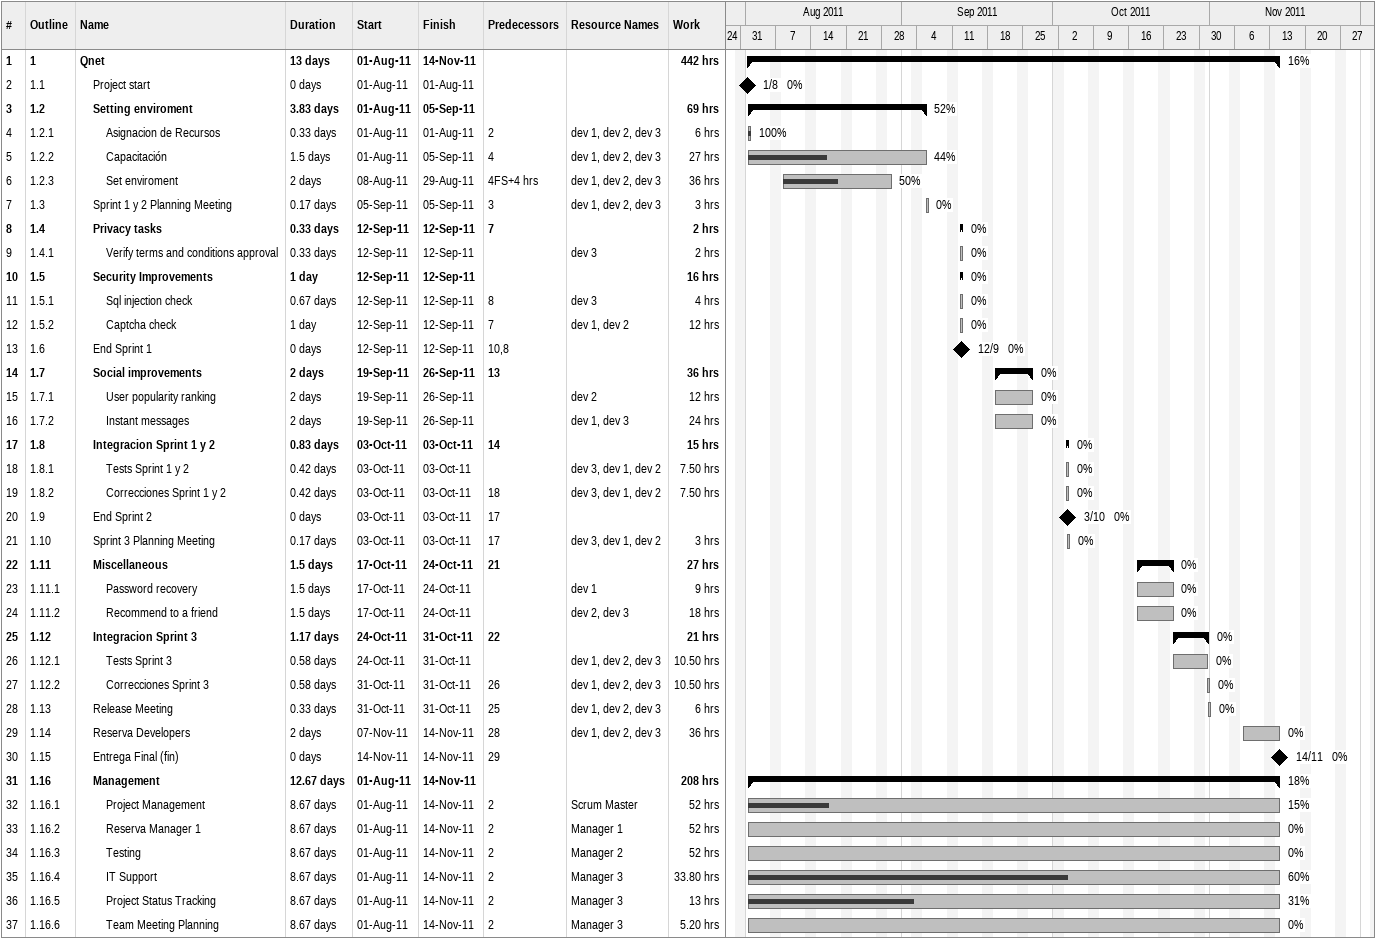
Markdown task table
| ID | WBS | Task | Duration | Start | Finish | Predecessors | Resources | % complete | Work (h) |
|---|---|---|---|---|---|---|---|---|---|
| 1 | 1 | **Qnet** | 13d | 2011-08-01 | 2011-11-14 |  |  | 16 | 442 |
| 2 | 1.1 | Project start | 0d | 2011-08-01 | 2011-08-01 |  |  | 0 |  |
| 3 | 1.2 | **Setting enviroment** | 3.83d | 2011-08-01 | 2011-09-05 |  |  | 52 | 69 |
| 4 | 1.2.1 | Asignacion de Recursos | 0.33d | 2011-08-01 | 2011-08-01 | 2 | dev 1, dev 2, dev 3 | 100 | 6 |
| 5 | 1.2.2 | Capacitación | 1.5d | 2011-08-01 | 2011-09-05 | 4 | dev 1, dev 2, dev 3 | 44 | 27 |
| 6 | 1.2.3 | Set enviroment | 2d | 2011-08-08 | 2011-08-29 | 4FS+4h | dev 1, dev 2, dev 3 | 50 | 36 |
| 7 | 1.3 | Sprint 1 y 2 Planning Meeting | 0.17d | 2011-09-05 | 2011-09-05 | 3 | dev 1, dev 2, dev 3 | 0 | 3 |
| 8 | 1.4 | **Privacy tasks** | 0.33d | 2011-09-12 | 2011-09-12 | 7 |  | 0 | 2 |
| 9 | 1.4.1 | Verify terms and conditions approval | 0.33d | 2011-09-12 | 2011-09-12 |  | dev 3 | 0 | 2 |
| 10 | 1.5 | **Security Improvements** | 1d | 2011-09-12 | 2011-09-12 |  |  | 0 | 16 |
| 11 | 1.5.1 | Sql injection check | 0.67d | 2011-09-12 | 2011-09-12 | 8 | dev 3 | 0 | 4 |
| 12 | 1.5.2 | Captcha check | 1d | 2011-09-12 | 2011-09-12 | 7 | dev 1, dev 2 | 0 | 12 |
| 13 | 1.6 | End Sprint 1 | 0d | 2011-09-12 | 2011-09-12 | 10, 8 |  | 0 |  |
| 14 | 1.7 | **Social improvements** | 2d | 2011-09-19 | 2011-09-26 | 13 |  | 0 | 36 |
| 15 | 1.7.1 | User popularity ranking | 2d | 2011-09-19 | 2011-09-26 |  | dev 2 | 0 | 12 |
| 16 | 1.7.2 | Instant messages | 2d | 2011-09-19 | 2011-09-26 |  | dev 1, dev 3 | 0 | 24 |
| 17 | 1.8 | **Integracion Sprint 1 y 2** | 0.83d | 2011-10-03 | 2011-10-03 | 14 |  | 0 | 15 |
| 18 | 1.8.1 | Tests Sprint 1 y 2 | 0.42d | 2011-10-03 | 2011-10-03 |  | dev 3, dev 1, dev 2 | 0 | 7.50 |
| 19 | 1.8.2 | Correcciones Sprint 1 y 2 | 0.42d | 2011-10-03 | 2011-10-03 | 18 | dev 3, dev 1, dev 2 | 0 | 7.50 |
| 20 | 1.9 | End Sprint 2 | 0d | 2011-10-03 | 2011-10-03 | 17 |  | 0 |  |
| 21 | 1.10 | Sprint 3 Planning Meeting | 0.17d | 2011-10-03 | 2011-10-03 | 17 | dev 3, dev 1, dev 2 | 0 | 3 |
| 22 | 1.11 | **Miscellaneous** | 1.5d | 2011-10-17 | 2011-10-24 | 21 |  | 0 | 27 |
| 23 | 1.11.1 | Password recovery | 1.5d | 2011-10-17 | 2011-10-24 |  | dev 1 | 0 | 9 |
| 24 | 1.11.2 | Recommend to a friend | 1.5d | 2011-10-17 | 2011-10-24 |  | dev 2, dev 3 | 0 | 18 |
| 25 | 1.12 | **Integracion Sprint 3** | 1.17d | 2011-10-24 | 2011-10-31 | 22 |  | 0 | 21 |
| 26 | 1.12.1 | Tests Sprint 3 | 0.58d | 2011-10-24 | 2011-10-31 |  | dev 1, dev 2, dev 3 | 0 | 10.50 |
| 27 | 1.12.2 | Correcciones Sprint 3 | 0.58d | 2011-10-31 | 2011-10-31 | 26 | dev 1, dev 2, dev 3 | 0 | 10.50 |
| 28 | 1.13 | Release Meeting | 0.33d | 2011-10-31 | 2011-10-31 | 25 | dev 1, dev 2, dev 3 | 0 | 6 |
| 29 | 1.14 | Reserva Developers | 2d | 2011-11-07 | 2011-11-14 | 28 | dev 1, dev 2, dev 3 | 0 | 36 |
| 30 | 1.15 | Entrega Final (fin) | 0d | 2011-11-14 | 2011-11-14 | 29 |  | 0 |  |
| 31 | 1.16 | **Management** | 12.67d | 2011-08-01 | 2011-11-14 |  |  | 18 | 208 |
| 32 | 1.16.1 | Project Management | 8.67d | 2011-08-01 | 2011-11-14 | 2 | Scrum Master | 15 | 52 |
| 33 | 1.16.2 | Reserva Manager 1 | 8.67d | 2011-08-01 | 2011-11-14 | 2 | Manager 1 | 0 | 52 |
| 34 | 1.16.3 | Testing | 8.67d | 2011-08-01 | 2011-11-14 | 2 | Manager 2 | 0 | 52 |
| 35 | 1.16.4 | IT Support | 8.67d | 2011-08-01 | 2011-11-14 | 2 | Manager 3 | 60 | 33.80 |
| 36 | 1.16.5 | Project Status Tracking | 8.67d | 2011-08-01 | 2011-11-14 | 2 | Manager 3 | 31 | 13 |
| 37 | 1.16.6 | Team Meeting Planning | 8.67d | 2011-08-01 | 2011-11-14 | 2 | Manager 3 | 0 | 5.20 |
